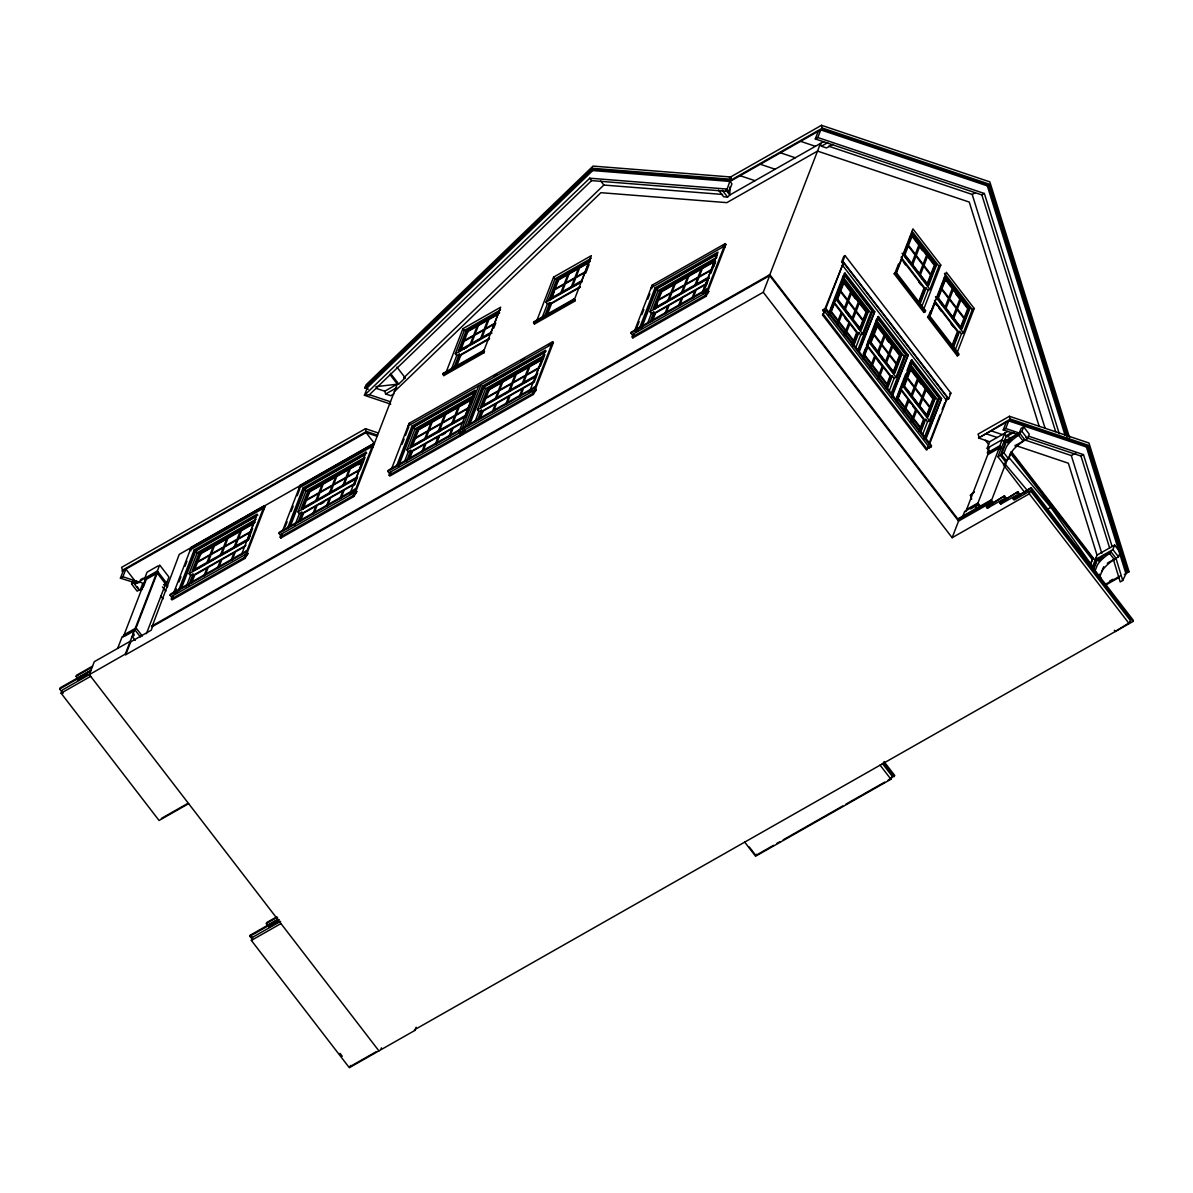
<?xml version="1.0" encoding="UTF-8"?>
<svg xmlns="http://www.w3.org/2000/svg" width="1193" height="1193" viewBox="0 0 1193 1193"><rect width="100%" height="100%" fill="white"/><g stroke="black" fill="none" stroke-linecap="round" stroke-linejoin="round"><path stroke-width="1.5" d="M729.967 186.928L729.788 195.011L727.551 197.084L723.614 196.77L718.454 190.075M1069.539 437.533L989.832 181.858L821.5 125.295L729.564 177.563L729.862 178.428L731.115 177.712L727.148 189.076L728.998 191.491L731.95 183.856L729.162 180.232L591.788 169.361L364.879 387.964L368.413 389.157M63.035 693.401L59.65 689.017L60.082 687.884L90.936 670.347M188.643 803.65L159.057 820.471L61.082 693.178L62.275 690.076L125.28 654.122L159.668 565.005L168.944 577.069L166.632 583.079L163.486 584.868M78.335 679.309L76.084 676.371L76.516 675.253L92.577 666.126M122.521 570.165L122.104 571.253L366.042 432.567L365.505 428.69L121.582 567.376L122.521 570.165L366.46 431.463L377.555 435.206M134.078 582.497L120.418 578.173L123.356 570.537M120.418 578.173L122.939 576.741L125.876 569.106L136.554 582.974L157.342 571.015L166.632 583.079M141.848 588.477L137.135 591.161L131.558 583.929L132.721 580.916M131.558 583.929L136.599 581.066M117.645 648.41L122.148 636.764L134.734 629.606L140.431 637.002M144.756 578.173L147.067 572.163L158.087 565.9M123.237 637.017L145.844 578.426L157.819 571.626L135.197 630.217M141.535 589.924L146.023 578.292M143.249 587.299L145.919 580.365M125.28 654.122L125.742 654.718L130.708 641.864L151.183 630.217L152.629 626.459M146.411 633.677L166.17 582.482M125.742 654.718L763.252 292.255L769.664 275.643L151.988 626.817L179.263 554.357L374.393 443.408L366.042 432.567L377.137 436.295M171.896 597.633L170.047 595.218L170.48 594.099L246.041 551.136L247.905 553.537L245.042 558.384L172.001 599.915L171.3 599.02L172.463 596.008L245.504 554.477L246.205 555.386M173.567 593.145L191.312 547.184L264.354 505.653L265.055 506.563L246.638 554.253L247.905 553.537M174.267 594.054L176.266 588.85M178.95 581.916L180.948 576.726M184.96 566.317L186.973 561.113M178.592 590.341L194.176 549.958L257.136 514.153L241.553 554.536M179.934 589.566L194.862 550.853L257.837 515.048M181.485 588.074L195.831 550.898L256.286 516.524M186.108 586.941L190.507 575.548L189.105 573.729L197.233 552.702L256.092 519.238M250.396 532.272L238.108 539.251L235.066 547.14L247.354 540.161L254.586 521.266L199.171 552.777L192.207 570.806L247.622 539.296L248.323 540.205L250.217 535.284M193.534 570.06L199.857 553.671L255.272 522.176M188.598 585.584L193.027 574.116L194.414 575.921M194.459 570.239L197.501 562.35L209.774 555.371L206.732 563.26M190.552 583.213L193.713 575.011L245.967 545.305M191.641 582.945L194.683 575.056L206.971 568.077L203.928 575.965M205.181 575.25L208.223 567.361L220.511 560.367L218.065 566.69M220.273 555.565L223.315 547.676L211.042 554.656L208 562.544L215.665 558.175M218.722 567.54L221.764 559.651L234.052 552.672L230.995 560.561M233.813 547.855L236.855 539.982L224.582 546.961L221.54 554.849L232.277 548.735M232.262 559.845L235.304 551.956L244.52 546.722M248.099 540.295L252.648 528.514M170.047 595.218L245.609 552.255L246.041 551.136M171.3 599.02L244.356 557.489L245.504 554.477M246.608 551.613L264.354 505.653M281.324 534.121L282.025 535.016L280.758 535.732L278.908 533.331L279.341 532.197L354.903 489.234L356.767 491.65L353.903 496.497L280.862 538.028L280.161 537.118L281.324 534.121L354.366 492.59L355.067 493.484M282.428 531.258L300.174 485.283L373.215 443.751L373.901 444.661M280.862 538.028L282.025 535.016M285.127 526.963L287.14 521.759M291.152 511.365L293.165 506.16M297.176 495.751L299.846 488.817L299.145 487.922L372.201 446.391L372.887 447.286M287.453 528.439L303.037 488.056L365.997 452.251L366.698 453.161L303.723 488.966L289.437 525.979M290.346 526.188L304.692 488.996L365.147 454.622M294.969 525.039L299.368 513.646L297.967 511.842L306.094 490.8L364.954 457.337M348.535 482.628L356.215 478.274L363.447 459.365L308.033 490.875L301.068 508.904L356.483 477.394M302.396 508.173L308.719 491.784L362.553 461.169M298.086 522.057L301.889 512.215L303.276 514.034M303.097 509.083L306.362 500.464L318.635 493.47L315.593 501.358M299.413 521.311L302.575 513.124L354.828 483.419M300.502 521.043L303.544 513.154L315.832 506.175L312.79 514.064M316.861 500.642L319.903 492.754L332.176 485.775L329.134 493.663L321.454 498.033M314.042 513.348L317.084 505.459L329.372 498.48L326.33 506.369M821.5 125.295L822.022 129.172L730.086 181.44L592.712 170.569L367.384 387.665L364.432 395.301L390.722 404.144M330.386 492.948L333.443 485.059L345.716 478.08L342.674 485.969M327.583 505.653L330.625 497.764L342.913 490.785L339.856 498.674M343.927 485.253L346.969 477.364L359.257 470.385M341.123 497.958L344.166 490.069L354.903 483.955M350.414 492.634L365.997 452.251M354.366 485.133L357.602 476.723M360.211 469.982L364.745 458.201M278.908 533.331L354.47 490.368L354.903 489.234M280.161 537.118L353.217 495.587L354.366 492.59M354.813 491.456L373.215 443.751M356.155 490.666L397.299 384.057L390.081 374.677M390.26 472.174L390.961 473.084L389.708 473.8L387.844 471.384L388.277 470.251L534.375 387.188L536.224 389.604L533.375 394.451L389.798 476.082L389.112 475.187L390.26 472.174L533.838 390.543L534.539 391.453M391.364 469.311L409.11 423.351L552.672 341.72L553.373 342.615L534.971 390.32L536.224 389.604M402.101 444.214L404.099 439.024M405.441 435.549L408.781 426.885L408.095 425.976L551.658 344.345L552.359 345.254M396.389 466.508L411.973 426.125L474.933 390.32L475.634 391.215L471.086 402.995M397.731 465.717L412.659 427.019L475.634 391.215M398.641 465.926L413.628 427.064L474.083 392.691M404.531 461.482L408.304 451.715L406.917 449.895L415.03 428.869L472.294 396.3M411.331 446.227L417.669 429.838L473.084 398.343L472.383 397.433L416.968 428.943L410.004 446.972L465.419 415.462L466.12 416.357M406.395 461.751L410.824 450.283L412.211 452.087M408.364 459.38L411.525 451.178L463.764 421.472M409.438 459.111L412.495 451.222L424.768 444.243L421.726 452.117M442.886 374.393L443.319 373.26L483.627 350.354L484.119 352.681L443.811 375.601L442.886 374.393L483.195 351.473L483.627 350.354M443.811 375.601L445.511 373.752L462.899 328.686L500.687 307.197L483.955 350.533M450.879 370.665L456.695 355.589L455.308 353.769L464.301 330.491L500.508 309.897M499.673 312.849L466.925 331.46L459.096 351.741L458.41 350.846L466.239 330.565L498.972 311.94L490.875 333.101M453.996 367.668L459.216 354.157L460.617 355.961M460.453 350.966L464.137 341.258L473.367 336.008L469.893 345.031M455.353 366.892L459.916 355.052L489.548 338.216M422.978 451.401L426.02 443.513L438.308 436.534L435.266 444.422M456.278 367.041L460.886 355.096L489.518 338.812M436.519 443.707L439.561 435.818L451.849 428.839L448.807 436.727M252.17 939.174L249.919 936.251L250.351 935.118L278.133 919.326M480.376 339.066L483.866 330.043L474.62 335.293L471.146 344.315L478.84 339.93M481.644 338.35L485.119 329.328L494.349 324.078M416.133 1027.218L414.896 1030.424L349.325 1067.705L251.35 940.412L252.543 937.31L280.594 921.369M451.61 424.022L454.652 416.133L442.379 423.127L439.337 431.001L448.538 425.767M450.059 436.012L453.101 428.123L463.853 422.009M493.798 328.06L495.766 322.99M268.604 926.543L266.352 923.606L266.785 922.487L276.418 916.999M458.813 430.151L458.366 431.284L460.23 433.7L461.482 432.984M459.081 431.568L474.933 390.32M472.383 397.433L465.151 416.327L462.079 418.072M466.552 414.776L468.491 409.736M460.796 432.075L459.633 435.087L460.334 435.982M461.9 429.212L478.617 385.876M463.838 427.288L464.569 429.927M464.42 427.78L481.137 384.444M466.91 426.408L482.494 386.025L545.469 350.22L529.617 391.468M468.252 425.618L483.195 386.92L546.17 351.115M469.818 424.141L484.164 386.964L544.619 352.591M475.068 421.383L478.825 411.615L477.439 409.796L485.551 388.769L544.411 355.305M480.54 406.873L487.49 388.843L542.904 357.333L543.605 358.243L488.191 389.738L481.226 407.767L480.54 406.873L535.955 375.363M477.558 420.011L481.346 410.183L482.747 411.988M478.885 419.28L482.047 411.078L534.3 381.372M480.585 417.431L483.016 411.123L495.289 404.144L492.247 412.017M496.318 398.611L499.36 390.722L511.648 383.743L508.606 391.617M493.514 411.302L496.556 403.413L508.829 396.434L505.787 404.323M533.569 322.826L534.002 321.707L574.295 298.787L574.802 301.128L534.494 324.034L533.569 322.826L573.863 299.92L574.295 298.787M534.494 324.034L534.002 321.707M536.194 322.199L553.582 277.119L591.355 255.645L573.967 300.711L575.235 299.995M509.858 390.901L512.901 383.028L525.188 376.034L522.146 383.922L514.466 388.292M542.204 317.427L547.378 304.036L545.991 302.217L554.969 278.938L591.176 258.344M507.055 403.607L510.097 395.718L522.37 388.739L519.328 396.628M590.356 261.297L557.608 279.908L549.779 300.189L549.078 299.279L556.907 278.998L589.655 260.387L581.558 281.533L572.327 286.782L575.801 277.775L585.032 272.526M544.679 316.115L549.898 302.59L550.599 303.499L546.021 315.34M551.136 299.398L554.387 290.958M547.617 313.774L551.569 303.529L580.201 287.259M520.595 395.912L523.638 388.023L534.375 381.909M561.828 292.762L565.303 283.74L574.534 278.491L571.059 287.498L563.364 291.882M542.904 357.333L535.672 376.227L531.079 378.852M534.479 381.402L537.73 372.991M540.325 366.266L544.858 354.485M387.844 471.384L533.942 388.321L534.375 387.188M389.112 475.187L532.674 393.556L533.838 390.543M534.941 387.68L552.672 341.72M585.793 273.122L589.044 264.667M633.334 333.98L634.035 334.875L632.767 335.591L630.918 333.19L631.351 332.057L706.912 289.094L708.761 291.51L705.913 296.356L632.872 337.887L632.171 336.978L633.334 333.98L706.375 292.449L707.076 293.344M350.608 1065.379L350.175 1066.512L376.406 1051.6M634.437 331.117L652.168 285.142L725.225 243.611L725.911 244.52L707.509 292.225L706.808 291.316L725.225 243.611M632.872 337.887L634.035 334.875M635.794 330.282L639.15 321.618M641.819 314.684L643.832 309.479M647.844 299.085L649.842 293.881M639.448 328.299L655.032 287.916L718.007 252.111L702.423 292.494M640.805 327.523L655.732 288.825L717.082 253.93M641.7 327.732L656.702 288.855L717.157 254.482L702.155 293.359M647.605 323.273L651.378 313.505L649.976 311.701L658.089 290.66L716.948 257.196M715.442 259.224L660.027 290.734L653.078 308.763L708.493 277.253L709.194 278.163M654.405 308.033L660.728 291.644L714.562 261.028M650.096 321.916L653.883 312.074L655.285 313.893M655.106 308.942L657 304.021M651.423 321.171L654.584 312.984L706.838 283.278M652.511 320.902L655.553 313.013L667.841 306.034L664.784 313.923M668.855 300.502L671.898 292.613L684.186 285.634L681.143 293.523L671.927 298.757M381.029 1048.96L381.462 1047.842M666.052 313.207L669.094 305.319L681.367 298.339L678.325 306.228M679.592 305.512L682.635 297.624L694.908 290.645L691.865 298.533M729.162 180.232L731.115 177.712M729.862 178.428L729.564 177.563M694.684 285.828L697.726 277.939L685.438 284.918L682.396 292.807L685.468 291.062M695.937 285.112L698.979 277.223L711.267 270.244M693.133 297.818L696.175 289.929L706.912 283.815M705.063 288.348L708.314 279.937M710.909 273.212L715.457 261.431M713.608 266.695L715.517 261.774M630.918 333.19L706.48 290.227L706.912 289.094M632.171 336.978L705.212 295.446L706.375 292.449M1059.25 433.685L984.359 193.49L981.854 194.921L815.296 138.955L818.249 131.319M815.296 138.955L817.816 137.523L820.769 129.888L987.312 185.854L988.579 185.139L1066.96 436.549M151.526 626.221L769.828 274.673L820.456 143.458L821.41 146.232L826.495 147.947L832.803 144.368M823.722 311.984L823.215 309.658L825.735 308.226L931.554 445.72L931.122 446.853L928.601 448.285L927.677 447.077L928.616 446.54L824.661 311.448L822.559 314.997L926.514 450.074L928.616 446.54M842.556 263.161L841.632 261.953L843.794 256.316L845.062 255.6L950.881 393.108L948.703 398.745L947.451 399.461L946.511 398.253L947.466 397.716L843.496 262.624L824.825 309.136M841.632 261.953L842.884 261.237L845.062 255.6M822.782 310.776L825.735 308.226M822.559 314.997L824.661 311.448M825.094 310.329L843.496 262.624M828.509 314.013L843.451 275.3M831.223 308.271L834.697 301.173L829.642 314.281M828.807 315.146L845.032 273.078L874.737 311.686L859.154 352.069M829.731 314.46L844.733 275.583L872.575 311.761L857.573 350.638M829.836 315.459L831.059 312.312L837.859 321.156L836.651 324.302M836.845 297.489L840.021 289.303M841.915 284.381L844.122 280.564L868.25 311.925L861.301 329.954L837.158 298.593L844.122 280.564M837.441 299.592L840.483 291.703L847.284 300.547L844.241 308.435L838.575 301.068M837.575 325.51L838.783 322.364L845.598 331.207L844.376 334.353M845.315 335.561L846.523 332.415L853.338 341.258L852.115 344.404M852.906 319.694L855.948 311.805L862.763 320.649L859.721 328.537L855.172 322.632M853.785 341.794L856.306 335.248M852.831 346.179L857.886 333.071L833.758 301.71M853.77 345.642L858.826 332.534L860.69 334.95L855.664 347.968M860.675 327.747L866.372 312.998L868.25 311.925M860.69 334.95L862.569 333.876L870.696 312.834L872.575 311.761M858.871 350.921L874.737 311.686M863.225 354.067L865.179 349.012M866.476 345.642L876.855 318.725M894.183 273.853L895.868 272.004L925.574 310.598L925.142 311.731L923.889 312.447L894.183 273.853L895.868 272.004M865.268 350.041L867.162 345.135L891.305 376.496L886.876 387.964M895.212 272.451L898.478 263.996M862.867 356.886L878.451 316.503L908.156 355.096L891.932 397.165M863.15 357.87L878.152 318.993L905.994 355.186L890.992 394.063M863.255 358.884L864.478 355.723L871.278 364.566L870.055 367.727M895.794 274.569L901.714 259.194L923.993 288.139L918.729 301.799M870.264 340.915L877.541 323.989L901.669 355.35L894.72 373.379L870.577 342.018L877.541 323.989M908.112 242.835L903.548 254.661L912.317 233.843L936.46 265.204L928.631 285.485L904.488 254.124M909.424 239.45L911.377 234.38L935.506 265.741L927.677 286.022M877.794 377.778L879.017 374.617L872.202 365.774M878.719 378.986L879.942 375.825L886.757 384.668L885.534 387.829M889.098 380.299L890.351 377.033L892.245 375.959L894.109 378.36L889.083 391.379M919.057 302.664L922.308 294.209M919.341 303.812L925.216 288.602L901.088 257.241L902.027 256.704M887.189 389.067L892.245 375.959M894.094 371.172L898.523 359.704M919.639 304.961L926.156 288.065L928.02 290.481L921.548 307.227M927.393 284.873L934.566 266.278L936.46 265.204M894.407 372.276L900.73 355.887L876.587 324.526M894.109 378.36L895.988 377.286L904.115 356.26L905.994 355.186M928.02 290.481L929.899 289.407L938.891 266.114L940.785 265.04L912.928 228.862L895.54 273.928L894.616 272.72M923.382 310.105L940.785 265.04M891.633 396.016L908.156 355.096M923.889 312.447L925.574 310.598M896.644 397.478L905.741 373.916M907.038 370.561L910.274 362.15M927.602 317.263L929.287 315.429L958.993 354.023L958.561 355.141L957.293 355.857L927.602 317.263L929.287 315.429M897.419 396.747L900.581 388.545L924.724 419.906L920.295 431.389M928.631 315.877L930.585 310.806M896.286 400.311L911.87 359.928L941.575 398.522L925.992 438.905M896.465 401.131L901.535 388.008M928.915 317.025L935.446 300.129L934.492 300.666L958.635 332.012L952.76 347.238M896.569 401.295L911.571 362.418L939.413 398.596L923.755 439.173M896.674 402.295L897.882 399.148L904.697 407.991L903.474 411.153M903.683 384.34L908.112 372.857M929.869 316.279L935.133 302.619L957.412 331.565L951.492 346.924M910.96 367.414L903.996 385.443L928.124 416.789L935.088 398.76L910.96 367.414L910.005 367.951L934.149 399.297L927.185 417.326M937.907 297.549L945.736 277.268L969.864 308.629L962.05 328.91L937.907 297.549L936.967 298.086L944.796 277.805L968.925 309.166L961.096 329.447M904.264 386.428L907.321 378.539L914.121 387.382L911.079 395.271L906.546 389.38M904.413 412.346L905.621 409.199L912.436 418.042L911.213 421.204M912.138 422.397L913.361 419.25L920.161 428.093L918.953 431.255M756.228 854.292L755.795 855.426L773.511 845.345M920.608 428.645L923.143 422.083M952.476 346.074L957.04 334.249M926.543 415.373L929.586 407.484L922.785 398.641L919.743 406.53L925.41 413.896M920.608 432.477L925.664 419.369L927.513 421.785L922.502 434.804M927.513 414.597L933.194 399.834L935.088 398.76M953.058 348.386L959.575 331.475L961.439 333.891L954.967 350.653M960.812 328.284L967.329 311.388M927.513 421.785L929.407 420.711L937.519 399.67L939.413 398.596M961.439 333.891L963.318 332.817L972.31 309.539L974.204 308.465L946.347 272.272L928.959 317.353L928.035 316.145M957.472 351.801L974.204 308.465M925.693 437.756L941.575 398.522M957.293 355.857L956.801 353.531M928.78 444.214L940.159 414.746M942.157 409.542L944.841 402.608M929.72 443.677L947.466 397.716M928.601 448.285L929.034 447.151M1007.846 431.404L989.668 441.738L978.558 438.01L1010.382 419.056L1088.105 445.183L1127.34 571.029L1122.717 580.484L1120.197 581.916L1113.442 559.696M763.252 292.255L952.148 537.7L958.561 521.087L990.354 502.999M989.221 450.909L987.163 448.24L989.668 441.738M970.401 495.259L974.055 492.008L970.401 495.259L971.684 499.181M962.706 516.524L964.675 511.454L977.261 504.281L979.334 506.965M989.594 446.853L987.282 452.863L999.868 445.69L1004.7 433.193L1005.639 435.982L1009.039 437.115M965.763 511.693L988.371 453.101L999.704 446.659L1001.106 448.464L997.915 456.725L1003.477 463.958L1005.997 462.526L1007.28 459.216M1016.898 434.252L1003.238 429.942L1006.191 422.307M1003.238 429.942L1005.759 428.511L1008.711 420.875L1086.42 446.987L1087.688 446.271L1126.923 572.118M975.307 509.351L977.261 504.281M999.704 446.659L977.097 505.25L970.625 508.934M978.558 438.01L1009.964 420.16L1009.442 416.282L978.036 434.133L978.976 436.921M1001.106 448.464L1006.042 436.906L1013.916 432.433M997.915 456.725L1000.435 455.294L1006.206 440.351L1021.939 431.389L1023.683 426.885L1029.246 434.118L1027.516 438.636L1016.496 444.9M1095.01 560.292L1011.47 451.744L1008.637 458.992L1006.117 460.423L1001.479 454.399L1006.668 440.948L1019.881 433.432L1024.533 439.456L1023.326 441.321A14.331 4.175 -37.6 0 0 1010.65 453.772M1001.479 454.399L1003.999 452.967L1006.012 447.748A14.331 4.175 -37.6 0 1 1018.673 435.296L1019.881 433.432M1003.731 498.913L987.357 508.218L986.432 507.025L1004.491 495.87L1006.758 498.808M987.357 508.218L989.057 506.384L988.624 507.502M957.621 519.88L990.682 501.075L991.129 499.956L993.396 502.894M990.951 501.85L1007.489 459.007M744.656 842.064L755.557 856.246L890.947 779.268L892.14 776.166L882.328 763.416M1017.107 494.827L1000.733 504.132L999.809 502.939L1017.868 491.784L1020.134 494.722M887.89 780.311L894.765 775.525L883.998 761.552M1000.733 504.132L1000.241 501.806M986.432 507.025L1004.491 495.87M1030.484 490.741L1029.276 493.842L1129.07 623.507L1130.263 620.405L1030.484 490.741L1014.11 500.046L1013.17 498.853L1031.244 487.698L1133.35 620.375L1132.918 621.493L414.433 1029.827L414.896 1030.424M999.809 502.939L1017.868 491.784M1015.362 499.33L1015.795 498.212M1013.17 498.853L1031.244 487.698M1092.072 566.66L1090.834 563.901L1093.161 557.892L1090.506 563.499L1050.839 507.368L1008.816 457.366L1010.411 453.236L1092.102 559.368M1090.089 566.362L1090.67 564.856M1092.699 566.302L1097.023 555.118L1068.361 463.227L1015.064 445.302M1093.325 568.509L1097.172 558.548L1112.905 549.6L1114.65 545.082L1120.212 552.329L1118.482 556.833L1107.328 563.171M1093.086 570.91L1097.635 559.144L1110.847 551.628L1115.5 557.653L1114.292 559.517A14.331 4.175 -37.6 0 0 1101.616 571.969M1103.689 566.705L1099.603 577.188L1094.965 571.164L1096.978 565.944A14.331 4.175 -37.6 0 1 1109.639 553.492L1110.847 551.628M1122.717 580.484L1115.962 558.264M365.312 386.875L592.205 168.273L729.579 179.144L730.519 180.352L822.454 128.083L988.997 184.05L1067.78 436.757M727.148 189.076L589.774 178.204L364.432 395.301L369.412 394.704L390.588 401.817M369.412 394.704L591.624 180.62L728.998 191.491M722.585 194.444L603.852 185.049L403.756 377.823L405.188 377.823L396.941 367.101M375.929 386.636L398.73 384.042L405.188 377.823M394.346 391.692L600.914 192.684L726.835 202.646L817.518 151.093L969.253 202.079L1039.237 426.542M1015.243 446.301L1016.54 445.183M498.122 314.311L488.891 319.56L485.417 328.582L494.648 323.333M588.805 262.758L579.574 268.007L576.085 277.03L585.331 271.765M375.884 388.247L384.698 391.215L397.299 384.057M823.602 141.654L729.788 195.011L725.657 189.642M458.41 350.846L491.158 332.221L491.844 333.13M549.078 299.279L581.826 280.668M460.647 350.28L468.342 345.91M486.267 335.725L489.339 333.965M554.402 296.968L551.33 298.727L554.805 289.705L564.05 284.456L560.561 293.478L557.489 295.223M455.308 353.769L491.516 333.19M545.991 302.217L582.199 281.637M463.779 349.087L466.895 347.312M384.698 391.215L385.652 393.988L396.673 387.725M821.41 146.232L827.703 142.653M456.695 355.589L459.216 354.157M547.378 304.036L549.898 302.59M550.599 303.499L580.216 286.663M393.899 393.914L390.752 395.703L385.652 393.988M483.299 352.263L484.552 351.547M260.283 509.262L265.055 506.563M340.557 463.615L343.733 461.81M346.909 460.006L350.086 458.201M493.693 376.556L496.914 374.721M521.117 360.972L524.338 359.138M548.541 345.373L553.373 342.615M722.734 246.325L725.911 244.52M137.478 581.423L134.541 583.094L134.585 584.242L139.238 590.267A14.331 4.175 -37.6 0 1 141.758 589.133M140.416 579.753L143.354 578.083M145.263 579.932L157.237 573.117M253.721 523.638L241.448 530.617L238.406 538.505L250.679 531.526M362.583 461.736L350.31 468.73L347.267 476.618L359.54 469.624M471.533 399.804L459.245 406.783L456.203 414.672L468.491 407.693M542.054 359.704L529.781 366.683L526.739 374.572L539.012 367.593M714.592 261.595L702.319 268.589L699.277 276.478L711.55 269.484M358.497 464.778L361.673 462.973M142.578 589.029L140.058 590.46L142.071 585.241A14.331 4.175 -37.6 0 0 134.585 584.242M415.582 437.771L427.869 430.777L430.912 422.889L418.639 429.883L412.256 446.406L424.529 439.427L427.571 431.538L415.298 438.517M486.118 397.672L498.391 390.678L501.433 382.789L489.16 389.783L482.777 406.306L495.065 399.327L498.107 391.438L485.819 398.417M468.193 408.438L455.92 415.418L452.878 423.306L459.007 419.817M538.729 368.339L526.441 375.318L523.399 383.207L528.007 380.597M195.995 569.359L205.196 564.125M304.856 507.472L314.057 502.238M331.922 492.083L341.138 486.833M497.854 397.731L500.926 395.987M503.998 394.242L507.07 392.497M658.387 306.452L655.33 308.197L658.372 300.308L670.645 293.329L667.603 301.218L661.459 304.707M688.54 289.317L693.148 286.693M697.473 284.232L708.224 278.133M189.105 573.729L247.965 540.265M297.967 511.842L356.826 478.378M406.917 449.895L465.777 416.432M477.439 409.796L536.298 376.332M649.976 311.701L708.836 278.237M437.622 432.567L440.784 430.762M190.507 575.548L193.027 574.116M299.368 513.646L301.889 512.215M408.304 451.715L410.824 450.283M478.825 411.615L481.346 410.183M651.378 313.505L653.883 312.074M320.693 504.132L323.855 502.328M435.967 438.592L439.128 436.787M442.29 434.983L445.466 433.178M175.416 593.458L177.936 592.026M349.773 494.32L353.546 492.172M529.23 392.288L531.75 390.857M636.287 331.415L638.807 329.984M703.035 293.463L705.555 292.031M355.499 492.366L356.767 491.65M707.509 292.225L708.761 291.51M465.27 430.837L464.002 431.553L463.316 430.643L462.153 433.656L462.854 434.55M136.077 627.965L124.102 634.765L124.579 635.362M124.728 636.167L133.705 631.067M76.084 676.371L92.129 667.245M78.708 677.43L90.549 670.705M59.65 689.017L90.504 671.465M77.515 680.532L87.864 674.641M61.082 693.178L90.683 676.342M841.542 265.785L842.482 265.249L946.452 400.341L945.497 400.878M828.703 146.217L972.206 194.444L975.352 192.655M845.032 273.078L844.092 273.615L873.798 312.223M844.733 275.583L842.84 276.657L870.696 312.834M924.277 289.138L926.156 288.065M945.736 277.268L943.842 278.342L946.049 281.19M878.451 316.503L877.511 317.04L907.217 355.633M856.947 333.608L858.826 332.534M967.985 309.703L969.864 308.629M899.776 356.424L901.669 355.35M957.681 332.564L959.575 331.475M911.87 359.928L910.93 360.465L940.636 399.059M161.443 818.398L187.674 803.485M949.628 393.824L950.881 393.108M923.77 420.443L925.664 419.369M1005.639 435.982L1011.947 432.403M1023.683 426.885L1021.163 428.317L1019.329 433.074L1005.759 428.511M987.163 448.24L1002.195 439.68L1004.044 442.096M987.789 454.608L999.123 448.165L1000.524 449.97M966.628 509.441L977.962 502.999L980.228 505.921M991.129 499.956L958.695 518.388L958.262 519.522L769.828 274.673M1023.848 439.635L1071.314 455.577L1076.041 452.893M1025.935 437.563L1080.962 456.054L1083.483 454.622L1112.13 546.513M266.352 923.606L277.596 917.223M268.977 924.664L277.85 919.624M249.919 936.251L279.237 919.579M952.148 537.7L1029.276 493.842M269.26 926.931L278.133 921.876M251.35 940.412L280.952 923.576M1046.112 510.052L1050.839 507.368M1097.023 555.118L1114.65 545.082M1113.352 559.935L1115.873 558.503M1109.594 581.125L1112.815 579.291M1104.614 584.809L1120.063 576.025M1104.882 585.509L1119.407 577.248M1124.253 574.504L1129.085 571.745L1088.955 442.991L1009.442 416.282M1130.144 622.194L1115.276 631.515L1114.351 630.307M776.732 843.511L779.954 841.691M783.175 839.857L842.78 805.961M846.001 804.127L884.669 782.146M367.384 387.665L364.879 387.964L366.147 384.698L593.055 166.095L731.384 177.041M822.022 129.172L988.579 185.139M817.816 137.523L984.359 193.49M800.622 141.341L815.415 146.321M780.461 152.793L795.269 157.774M760.314 164.261L775.122 169.227M740.167 175.714L754.975 180.68M1009.964 420.16L1087.688 446.271M1028.455 436.131L1083.483 454.622M991.159 430.852L1002.254 434.58M986.044 433.76L997.139 437.488M365.505 428.69L378.405 433.014M122.939 576.741L136.509 581.304M1127.34 571.029L1129.085 571.745M1005.043 439.501L1006.668 440.948M1096.009 557.698L1097.635 559.144M1004.849 463.719L1028.202 491.501M162.427 586.941L165.916 591.102M160.787 596.082L163.128 598.856M912.153 231.382L938.891 266.114M944.453 273.346L972.31 309.539M920.31 247.741L922.502 250.605M955.921 294.015L959.202 298.295M904.652 256.092L909.036 261.789M920.012 276.045L922.204 278.894M940.263 302.366L942.455 305.214M952.327 318.039L954.519 320.887M902.057 253.214L929.899 289.407M935.476 296.639L963.318 332.817M903.429 262.057L905.621 264.906M918.789 282.01L920.981 284.859M934.656 302.619L936.848 305.468M939.04 308.331L941.232 311.179M951.104 324.004L953.296 326.852M1021.939 431.389L1027.516 438.636M1112.905 549.6L1118.482 556.833M895.436 273.137L925.142 311.731M928.855 316.548L958.561 355.141M1018.673 435.296L1023.326 441.321M1109.639 553.492L1114.292 559.517M1010.844 452.102L1092.534 558.249M999.868 445.69L1001.732 448.106M1003.999 452.967L1008.637 458.992M1030.812 488.817L1132.918 621.493M1000.435 455.294L1005.997 462.526M985.403 440.306L988.609 444.482M1003.417 464.808L1024.981 492.813M842.884 261.237L948.703 398.745M1017.435 492.903L1019.702 495.856M876.259 320.067L904.115 356.26M909.677 363.492L937.519 399.67M843.183 281.101L867.311 312.462L860.347 330.491L858.155 327.643M851.012 293.046L855.396 298.742M886.623 339.319L888.815 342.167M918.938 381.313L921.13 384.161M1004.059 496.989L1006.325 499.927M846.091 311.955L849.386 316.234M878.406 353.963L882.805 359.66M909.633 394.525L911.825 397.373M914.017 400.222L916.224 403.085M835.846 299.13L862.569 333.876M868.146 341.109L895.988 377.286M901.565 384.534L929.407 420.711M990.682 501.075L992.964 504.028M844.868 317.92L847.06 320.783M877.198 359.928L881.582 365.625M908.41 400.49L910.602 403.338M912.809 406.187L915.001 409.05M825.302 309.345L931.122 446.853M823.215 309.658L824.154 310.866M823.498 314.46L927.468 449.537M722.406 190.388L727.551 197.084M769.202 275.031L958.561 521.087M724.897 247.145L724.211 246.25L651.154 287.781L651.855 288.676M706.48 290.227L708.329 292.628M705.212 295.446L705.913 296.356M591.788 169.361L592.712 170.569M600.765 181.023L603.852 185.049M589.774 178.204L591.624 180.62M660.027 290.734L661.429 292.539M656.702 288.855L658.089 290.66M655.032 287.916L655.732 288.825M652.168 285.142L652.869 286.052M573.863 299.92L574.802 301.128M556.907 278.998L558.309 280.817M553.582 277.119L554.969 278.938M883.566 762.67L894.332 776.658M880.031 765.086L890.947 779.268M533.942 388.321L535.791 390.737M532.674 393.556L533.375 394.451M483.195 351.473L484.119 352.681M466.239 330.565L467.626 332.37M462.899 328.686L464.301 330.491M487.49 388.843L488.891 390.648M484.164 386.964L485.551 388.769M482.494 386.025L483.195 386.92M443.319 373.26L444.243 374.468M390.469 373.32L398.73 384.042M749.338 847.03L754.722 854.024M416.968 428.943L418.355 430.748M413.628 427.064L415.03 428.869M411.973 426.125L412.659 427.019M409.11 423.351L409.796 424.261M354.47 490.368L356.334 492.769M353.217 495.587L353.903 496.497M308.033 490.875L309.419 492.694M304.692 488.996L306.094 490.8M303.037 488.056L303.723 488.966M300.174 485.283L300.86 486.192M264.041 509.187L263.34 508.278L190.298 549.809L190.984 550.719M245.609 552.255L247.473 554.67M244.356 557.489L245.042 558.384M199.171 552.777L200.558 554.581M195.831 550.898L197.233 552.702M194.176 549.958L194.862 550.853M191.312 547.184L191.998 548.094M165.544 583.243L167.825 586.181M156.775 572.521L165.588 583.974M165.111 584.361L167.378 587.314M172.463 596.008L173.164 596.918M137.329 586.717L139.238 590.267M135.614 627.354L142.34 636.108M133.288 633.364L134.213 634.572L133.631 636.078L132.706 634.87M132.125 636.376L135.227 640.387M130.708 641.864L130.246 641.252L94.277 661.712L89.311 674.567L378.927 1050.884M250.351 935.118L252.603 938.056M340.035 1053.33L342.287 1056.267M1086.42 446.987L1125.67 572.834M1080.962 456.054L1109.609 547.945M987.312 185.854L1065.14 435.49M1071.314 455.577L1101.825 553.418M981.854 194.921L1055.641 431.612M972.206 194.444L1045.068 428.183M200.827 553.716L197.784 561.605L210.072 554.626L213.115 546.737L200.827 553.716M214.367 546.021L211.325 553.895L223.613 546.916L226.655 539.027L214.367 546.021M227.908 538.311L224.866 546.2L237.139 539.221L240.196 531.332L227.908 538.311M309.688 491.814L306.646 499.703L318.934 492.724L321.976 484.835L309.688 491.814M323.228 484.119L320.186 492.008L332.474 485.029L335.516 477.14L323.228 484.119M336.769 476.425L333.727 484.313L346 477.334L349.057 469.445L336.769 476.425M428.839 430.822L425.797 438.711L438.07 431.732L441.112 423.843L428.839 430.822M432.164 422.173L429.122 430.062L441.41 423.083L444.452 415.194L432.164 422.173M467.895 331.505L464.42 340.512L473.651 335.263L477.14 326.256L467.895 331.505M478.393 325.525L474.918 334.547L484.149 329.298L487.624 320.276L478.393 325.525M445.705 414.478L442.663 422.367L454.951 415.388L457.993 407.499L445.705 414.478M502.7 382.073L499.658 389.962L511.931 382.983L514.973 375.094L502.7 382.073M516.241 374.378L513.199 382.267L525.472 375.288L528.514 367.399L516.241 374.378M558.578 279.937L555.103 288.96L564.334 283.71L567.808 274.688L558.578 279.937M569.076 273.972L565.586 282.995L574.832 277.745L578.307 268.723L569.076 273.972M661.697 291.674L658.655 299.562L670.928 292.583L673.985 284.695L661.697 291.674M675.238 283.979L672.196 291.867L684.469 284.888L687.511 277L675.238 283.979M688.779 276.284L685.736 284.173L698.009 277.194L701.052 269.305L688.779 276.284M834.384 303.663L831.342 311.552L838.157 320.395L841.199 312.506L834.384 303.663M843.809 283.054L840.767 290.943L847.582 299.801L850.624 291.912L843.809 283.054M842.124 313.714L839.082 321.603L845.882 330.446L848.924 322.557L842.124 313.714M848.223 301.754L845.166 309.643L851.981 318.486L855.023 310.598L848.223 301.754M851.548 293.105L848.506 300.994L855.306 309.852L858.364 301.963L851.548 293.105M849.863 323.765L846.821 331.654L853.621 340.497L856.663 332.608L849.863 323.765M859.288 303.156L856.246 311.045L863.046 319.903L866.088 312.014L859.288 303.156M867.803 347.088L864.761 354.977L871.576 363.82L874.618 355.932L867.803 347.088M873.902 335.114L870.86 343.002L877.66 351.846L880.702 343.972L873.902 335.114M877.228 326.479L874.186 334.368L881.001 343.211L884.043 335.322L877.228 326.479M908.246 246.101L904.771 255.123L911.571 263.966L915.046 254.944L908.246 246.101M912.019 236.333L908.529 245.355L915.344 254.198L918.819 245.176L912.019 236.333M875.543 357.139L872.501 365.028L879.301 373.871L882.343 365.983L875.543 357.139M881.627 345.165L878.585 353.053L885.4 361.897L888.442 354.023L881.627 345.165M884.967 336.53L881.925 344.419L888.725 353.262L891.767 345.373L884.967 336.53M915.985 256.152L912.496 265.174L919.311 274.017L922.785 264.995L915.985 256.152M919.743 246.384L916.269 255.406L923.084 264.249L926.558 255.227L919.743 246.384M883.282 367.19L880.225 375.079L887.04 383.922L890.082 376.034L883.282 367.19M889.367 355.216L886.324 363.104L893.125 371.948L896.182 364.074L889.367 355.216M892.707 346.581L889.665 354.47L896.465 363.313L899.507 355.425L892.707 346.581M923.71 266.203L920.235 275.225L927.05 284.068L930.525 275.046L923.71 266.203M927.483 256.435L924.008 265.457L930.808 274.301L934.298 265.278L927.483 256.435M901.222 390.514L898.18 398.387L904.98 407.245L908.022 399.357L901.222 390.514M910.647 369.905L907.605 377.793L914.405 386.636L917.462 378.748L910.647 369.905M941.665 289.526L938.19 298.533L944.99 307.376L948.465 298.369L941.665 289.526M945.438 279.758L941.948 288.781L948.763 297.624L952.238 288.602L945.438 279.758M908.962 400.565L905.919 408.438L912.72 417.296L915.762 409.408L908.962 400.565M915.046 388.59L912.004 396.479L918.819 405.322L921.861 397.433L915.046 388.59M918.386 379.956L915.344 387.844L922.144 396.687L925.186 388.799L918.386 379.956M949.404 299.577L945.915 308.584L952.73 317.427L956.204 308.42L949.404 299.577M953.162 289.81L949.688 298.817L956.488 307.675L959.977 298.653L953.162 289.81M916.686 410.616L913.644 418.489L920.459 427.348L923.501 419.459L916.686 410.616M926.111 390.007L923.069 397.895L929.884 406.738L932.926 398.85L926.111 390.007M957.129 309.628L953.654 318.635L960.469 327.478L963.944 318.471L957.129 309.628M960.902 299.861L957.427 308.868L964.227 317.726L967.702 308.704L960.902 299.861M1008.607 441.022L1007.846 442.991L1011.903 439.143L1008.607 441.022M1099.573 559.219L1098.813 561.187L1102.869 557.34L1099.573 559.219M1101.542 580.782L1099.514 574.251L1101.467 580.827"/></g></svg>
